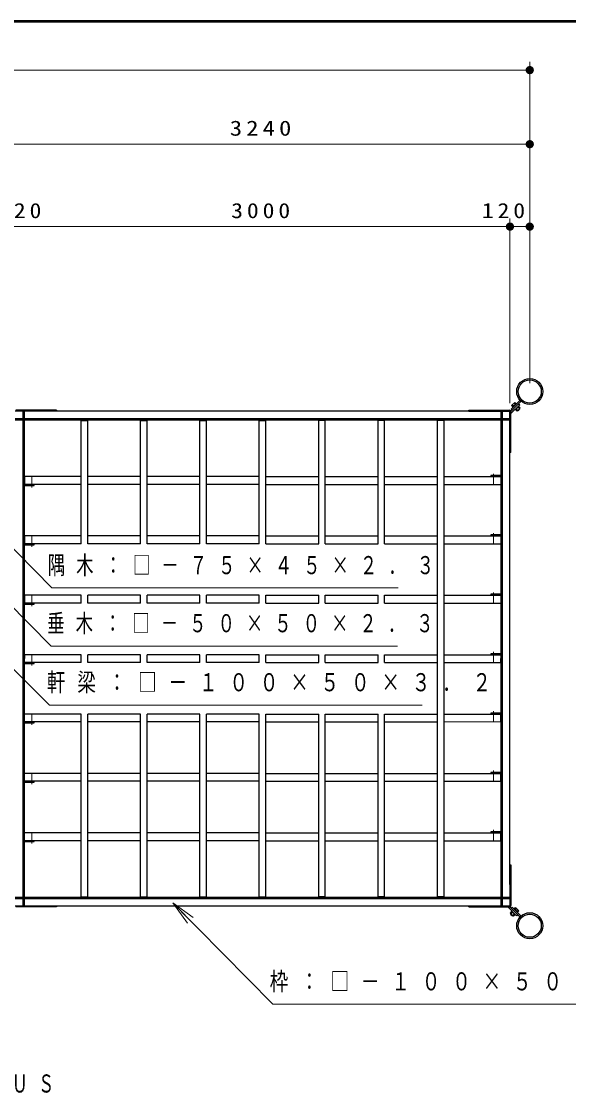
# Model space of a CAD drawing. Units: millimetres on the paper, scale 1:50. Extents: x -365 to 10, y -38 to 257.
# Drawn here: x -195.7 to -129.4, y 126.8 to 257 of the extents above; entities that cross this region are included whole.
import ezdxf

# ---------------------------------------------------------------- set-up
doc = ezdxf.new("R2010")
doc.units = ezdxf.units.MM
doc.linetypes.add('USER2', pattern=[6, 3, -1, 1, -1])
doc.layers.add('LY_1', color=7, linetype='Continuous', lineweight=25)
doc.layers.add('LY_2', color=7, linetype='Continuous', lineweight=13)
doc.styles.add('ＭＳ ゴシック', font='')
doc.styles.get('ＭＳ ゴシック').set_extended_font_data('MS Gothic')

# ---------------------------------------------------------------- blocks, each defined once
blk = doc.blocks.new('filled_dot')
at = {"color": 0, "linetype": 'Continuous', "lineweight": -2, "const_width": 1.25}
blk.add_lwpolyline([(-0.625, 0, 1), (0.625, 0, 1)], format="xyb", close=True, dxfattribs=at)

msp = doc.modelspace()

# ---------------------------------------------------------------- linework, layer by layer
at = {"layer": 'LY_1', "lineweight": 13}
for p, q in [((-134.091, 213.114), (-134.091, 252.099)), ((-328.491, 251.099), (-134.091, 251.099)), ((-198.891, 242.114), (-134.091, 242.114)), ((-134.091, 213.114), (-134.091, 243.114)), ((-136.491, 210.714), (-136.491, 233.114)), ((-198.891, 232.114), (-192.745, 232.114)), ((-196.491, 232.114), (-136.491, 232.114)), ((-140.011, 232.114), (-134.091, 232.114)), ((-177.367, 150.099), (-175.26, 147.964)), ((-177.367, 150.099), (-174.904, 148.315)), ((-175.616, 147.612), (-177.367, 150.099))]:
    msp.add_line(p, q, dxfattribs=at)
at = {"layer": 'LY_1'}
for p, q in [((-135.143, 210.934), (-136.371, 209.706)), ((-135.27, 211.062), (-136.342, 209.989)), ((-191.491, 209.714), (-196.491, 209.714)), ((-191.491, 209.834), (-196.431, 209.834)), ((-139.091, 209.714), (-193.891, 209.714)), ((-191.491, 209.834), (-191.491, 209.714)), ((-141.491, 209.714), (-141.491, 209.834)), ((-141.491, 209.834), (-136.551, 209.834)), ((-141.491, 209.714), (-136.491, 209.714)), ((-136.491, 204.714), (-136.491, 209.714)), ((-135.31, 210.513), (-136.371, 209.452)), ((-136.371, 204.714), (-136.371, 209.654)), ((-136.342, 209.989), (-136.215, 209.862)), ((-136.303, 210.402), (-135.907, 210.798)), ((-136.161, 210.261), (-136.303, 210.402)), ((-136.076, 210.346), (-136.218, 210.487)), ((-136.175, 210.247), (-135.751, 210.671)), ((-136.13, 210.201), (-136.175, 210.247)), ((-135.85, 210.572), (-135.992, 210.713)), ((-135.765, 210.657), (-135.907, 210.798)), ((-135.876, 209.947), (-135.83, 209.902)), ((-135.83, 209.902), (-135.406, 210.326)), ((-135.816, 209.916), (-135.632, 209.732)), ((-135.706, 210.626), (-135.751, 210.671)), ((-135.731, 210.001), (-135.511, 209.78)), ((-135.632, 209.732), (-135.236, 210.128)), ((-135.511, 209.78), (-135.284, 210.006)), ((-135.505, 210.227), (-135.284, 210.006)), ((-135.451, 210.371), (-135.406, 210.326)), ((-135.437, 210.64), (-135.31, 210.513)), ((-135.42, 210.312), (-135.236, 210.128)), ((-136.491, 152.314), (-136.491, 207.114)), ((-136.371, 204.714), (-136.491, 204.714)), ((-136.491, 154.714), (-136.371, 154.714)), ((-136.491, 154.714), (-136.491, 149.714)), ((-136.371, 154.714), (-136.371, 149.774)), ((-196.491, 149.714), (-139.091, 149.714)), ((-191.491, 149.714), (-191.491, 149.594)), ((-141.491, 149.594), (-141.491, 149.714)), ((-141.491, 149.714), (-136.491, 149.714)), ((-191.491, 149.594), (-196.431, 149.594)), ((-141.491, 149.594), (-136.551, 149.594)), ((-135.692, 148.533), (-136.753, 149.594)), ((-135.27, 148.365), (-136.498, 149.594)), ((-136.289, 149.039), (-136.472, 148.855)), ((-136.472, 148.855), (-136.076, 148.459)), ((-136.204, 148.954), (-136.424, 148.734)), ((-136.424, 148.734), (-136.198, 148.507)), ((-136.215, 149.565), (-136.342, 149.438)), ((-136.257, 149.098), (-136.303, 149.053)), ((-136.303, 149.053), (-135.878, 148.629)), ((-135.143, 148.493), (-136.215, 149.565)), ((-135.977, 148.728), (-136.198, 148.507)), ((-135.893, 148.643), (-136.076, 148.459)), ((-136.003, 149.353), (-135.958, 149.398)), ((-135.958, 149.398), (-135.533, 148.974)), ((-135.943, 149.384), (-135.802, 149.525)), ((-135.833, 148.674), (-135.878, 148.629)), ((-135.859, 149.299), (-135.717, 149.441)), ((-135.802, 149.525), (-135.406, 149.129)), ((-135.564, 148.66), (-135.692, 148.533)), ((-135.632, 149.073), (-135.491, 149.214)), ((-135.579, 148.929), (-135.533, 148.974)), ((-135.547, 148.988), (-135.406, 149.129))]:
    msp.add_line(p, q, dxfattribs=at)
at = {"layer": 'LY_1', "color": 140, "lineweight": 50}
for p, q in [((-195.491, 209.714), (-195.491, 149.714)), ((-137.491, 149.714), (-137.491, 209.714)), ((-136.491, 208.714), (-196.491, 208.714)), ((-196.491, 150.714), (-136.491, 150.714))]:
    msp.add_line(p, q, dxfattribs=at)
at = {"layer": 'LY_1', "color": 40}
for p, q in [((-188.491, 208.614), (-187.691, 208.614)), ((-188.491, 193.634), (-188.491, 208.614)), ((-187.691, 193.634), (-187.691, 208.614)), ((-181.291, 208.614), (-180.491, 208.614)), ((-181.291, 193.634), (-181.291, 208.614)), ((-180.491, 193.634), (-180.491, 208.614)), ((-174.091, 208.614), (-173.291, 208.614)), ((-174.091, 193.634), (-174.091, 208.614)), ((-173.291, 193.634), (-173.291, 208.614)), ((-166.891, 208.614), (-166.091, 208.614)), ((-166.891, 193.634), (-166.891, 208.614)), ((-166.091, 193.634), (-166.091, 208.614)), ((-158.891, 208.614), (-159.691, 208.614)), ((-159.691, 193.634), (-159.691, 208.614)), ((-158.891, 193.634), (-158.891, 208.614)), ((-151.691, 208.614), (-152.491, 208.614)), ((-152.491, 193.634), (-152.491, 208.614)), ((-151.691, 193.634), (-151.691, 208.614)), ((-144.491, 208.614), (-145.291, 208.614)), ((-145.291, 150.814), (-145.291, 208.614)), ((-144.491, 150.814), (-144.491, 208.614)), ((-195.391, 201.794), (-195.391, 200.834)), ((-188.491, 201.794), (-195.391, 201.794)), ((-181.291, 201.794), (-187.691, 201.794)), ((-174.091, 201.794), (-180.491, 201.794)), ((-166.891, 201.794), (-173.291, 201.794)), ((-166.091, 201.794), (-159.691, 201.794)), ((-158.891, 201.794), (-152.491, 201.794)), ((-151.691, 201.794), (-145.291, 201.794)), ((-144.491, 201.794), (-137.591, 201.794)), ((-138.791, 201.914), (-138.791, 201.794)), ((-137.491, 201.914), (-138.791, 201.914)), ((-137.591, 201.794), (-137.591, 200.834)), ((-195.491, 200.714), (-194.191, 200.714)), ((-188.491, 200.834), (-195.391, 200.834)), ((-194.191, 200.714), (-194.191, 200.834)), ((-181.291, 200.834), (-187.691, 200.834)), ((-174.091, 200.834), (-180.491, 200.834)), ((-166.891, 200.834), (-173.291, 200.834)), ((-166.091, 200.834), (-159.691, 200.834)), ((-158.891, 200.834), (-152.491, 200.834)), ((-151.691, 200.834), (-145.291, 200.834)), ((-144.491, 200.834), (-137.591, 200.834)), ((-195.391, 194.594), (-195.391, 193.634)), ((-188.491, 194.594), (-195.391, 194.594)), ((-181.291, 194.594), (-187.691, 194.594)), ((-174.091, 194.594), (-180.491, 194.594)), ((-166.891, 194.594), (-173.291, 194.594)), ((-166.091, 194.594), (-159.691, 194.594)), ((-158.891, 194.594), (-152.491, 194.594)), ((-151.691, 194.594), (-145.291, 194.594)), ((-144.491, 194.594), (-137.591, 194.594)), ((-138.791, 194.714), (-138.791, 194.594)), ((-137.491, 194.714), (-138.791, 194.714)), ((-137.591, 194.594), (-137.591, 193.634)), ((-195.491, 193.514), (-194.191, 193.514)), ((-188.491, 193.634), (-195.391, 193.634)), ((-194.191, 193.514), (-194.191, 193.634)), ((-181.291, 193.634), (-187.691, 193.634)), ((-174.091, 193.634), (-180.491, 193.634)), ((-166.891, 193.634), (-173.291, 193.634)), ((-166.091, 193.634), (-159.691, 193.634)), ((-158.891, 193.634), (-152.491, 193.634)), ((-151.691, 193.634), (-145.291, 193.634)), ((-144.491, 193.634), (-137.591, 193.634)), ((-138.791, 187.514), (-138.791, 187.394)), ((-137.491, 187.514), (-138.791, 187.514)), ((-195.491, 186.314), (-194.191, 186.314)), ((-195.391, 187.394), (-195.391, 186.434)), ((-188.491, 187.394), (-195.391, 187.394)), ((-188.491, 186.434), (-195.391, 186.434)), ((-194.191, 186.314), (-194.191, 186.434)), ((-188.491, 186.434), (-188.491, 187.394)), ((-181.291, 187.394), (-187.691, 187.394)), ((-187.691, 186.434), (-187.691, 187.394)), ((-181.291, 186.434), (-187.691, 186.434)), ((-181.291, 186.434), (-181.291, 187.394)), ((-174.091, 187.394), (-180.491, 187.394)), ((-180.491, 186.434), (-180.491, 187.394)), ((-174.091, 186.434), (-180.491, 186.434)), ((-174.091, 186.434), (-174.091, 187.394)), ((-166.891, 187.394), (-173.291, 187.394)), ((-173.291, 186.434), (-173.291, 187.394)), ((-166.891, 186.434), (-173.291, 186.434)), ((-166.891, 186.434), (-166.891, 187.394)), ((-166.091, 187.394), (-159.691, 187.394)), ((-166.091, 186.434), (-166.091, 187.394)), ((-166.091, 186.434), (-159.691, 186.434)), ((-159.691, 186.434), (-159.691, 187.394)), ((-158.891, 187.394), (-152.491, 187.394)), ((-158.891, 186.434), (-158.891, 187.394)), ((-158.891, 186.434), (-152.491, 186.434)), ((-152.491, 186.434), (-152.491, 187.394)), ((-151.691, 187.394), (-145.291, 187.394)), ((-151.691, 186.434), (-151.691, 187.394)), ((-151.691, 186.434), (-145.291, 186.434)), ((-144.491, 187.394), (-137.591, 187.394)), ((-144.491, 186.434), (-137.591, 186.434)), ((-137.591, 187.394), (-137.591, 186.434)), ((-195.391, 180.194), (-195.391, 179.714)), ((-188.491, 180.194), (-195.391, 180.194)), ((-195.391, 179.234), (-195.391, 179.714)), ((-188.491, 179.234), (-188.491, 180.194)), ((-181.291, 180.194), (-187.691, 180.194)), ((-187.691, 179.234), (-187.691, 180.194)), ((-181.291, 179.234), (-181.291, 180.194)), ((-174.091, 180.194), (-180.491, 180.194)), ((-180.491, 179.234), (-180.491, 180.194)), ((-174.091, 179.234), (-174.091, 180.194)), ((-166.891, 180.194), (-173.291, 180.194)), ((-173.291, 179.234), (-173.291, 180.194)), ((-166.891, 179.234), (-166.891, 180.194)), ((-166.091, 180.194), (-159.691, 180.194)), ((-166.091, 179.234), (-166.091, 180.194)), ((-159.691, 179.234), (-159.691, 180.194)), ((-158.891, 180.194), (-152.491, 180.194)), ((-158.891, 179.234), (-158.891, 180.194)), ((-152.491, 179.234), (-152.491, 180.194)), ((-151.691, 180.194), (-145.291, 180.194)), ((-151.691, 179.234), (-151.691, 180.194)), ((-144.491, 180.194), (-137.591, 180.194)), ((-138.791, 180.314), (-138.791, 180.194)), ((-137.491, 180.314), (-138.791, 180.314)), ((-137.591, 180.194), (-137.591, 179.714)), ((-137.591, 179.234), (-137.591, 179.714)), ((-195.491, 179.114), (-194.191, 179.114)), ((-188.491, 179.234), (-195.391, 179.234)), ((-194.191, 179.114), (-194.191, 179.234)), ((-181.291, 179.234), (-187.691, 179.234)), ((-174.091, 179.234), (-180.491, 179.234)), ((-166.891, 179.234), (-173.291, 179.234)), ((-166.091, 179.234), (-159.691, 179.234)), ((-158.891, 179.234), (-152.491, 179.234)), ((-151.691, 179.234), (-145.291, 179.234)), ((-144.491, 179.234), (-137.591, 179.234)), ((-138.791, 173.114), (-138.791, 172.994)), ((-137.491, 173.114), (-138.791, 173.114)), ((-195.491, 171.914), (-194.191, 171.914)), ((-195.391, 172.034), (-195.391, 172.994)), ((-188.491, 172.994), (-195.391, 172.994)), ((-188.491, 172.034), (-195.391, 172.034)), ((-194.191, 171.914), (-194.191, 172.034)), ((-188.491, 150.814), (-188.491, 172.994)), ((-181.291, 172.994), (-187.691, 172.994)), ((-187.691, 150.814), (-187.691, 172.994)), ((-181.291, 172.034), (-187.691, 172.034)), ((-181.291, 150.814), (-181.291, 172.994)), ((-174.091, 172.994), (-180.491, 172.994)), ((-180.491, 150.814), (-180.491, 172.994)), ((-174.091, 172.034), (-180.491, 172.034)), ((-174.091, 150.814), (-174.091, 172.994)), ((-166.891, 172.994), (-173.291, 172.994)), ((-173.291, 150.814), (-173.291, 172.994)), ((-166.891, 172.034), (-173.291, 172.034)), ((-166.891, 150.814), (-166.891, 172.994)), ((-166.091, 150.814), (-166.091, 172.994)), ((-166.091, 172.994), (-159.691, 172.994)), ((-166.091, 172.034), (-159.691, 172.034)), ((-159.691, 150.814), (-159.691, 172.994)), ((-158.891, 172.994), (-152.491, 172.994)), ((-158.891, 150.814), (-158.891, 172.994)), ((-158.891, 172.034), (-152.491, 172.034)), ((-152.491, 150.814), (-152.491, 172.994)), ((-151.691, 172.994), (-145.291, 172.994)), ((-151.691, 150.814), (-151.691, 172.994)), ((-151.691, 172.034), (-145.291, 172.034)), ((-144.491, 172.994), (-137.591, 172.994)), ((-144.491, 172.034), (-137.591, 172.074)), ((-137.591, 172.074), (-137.591, 172.994)), ((-195.391, 164.834), (-195.391, 165.794)), ((-188.491, 165.794), (-195.391, 165.794)), ((-181.291, 165.794), (-187.691, 165.794)), ((-174.091, 165.794), (-180.491, 165.794)), ((-166.891, 165.794), (-173.291, 165.794)), ((-166.091, 165.794), (-159.691, 165.794)), ((-158.891, 165.794), (-152.491, 165.794)), ((-151.691, 165.794), (-145.291, 165.794)), ((-144.491, 165.794), (-137.591, 165.794)), ((-138.791, 165.914), (-138.791, 165.794)), ((-137.491, 165.914), (-138.791, 165.914)), ((-137.591, 164.834), (-137.591, 165.794)), ((-195.491, 164.714), (-194.191, 164.714)), ((-188.491, 164.834), (-195.391, 164.834)), ((-194.191, 164.714), (-194.191, 164.834)), ((-181.291, 164.834), (-187.691, 164.834)), ((-174.091, 164.834), (-180.491, 164.834)), ((-166.891, 164.834), (-173.291, 164.834)), ((-166.091, 164.834), (-159.691, 164.834)), ((-158.891, 164.834), (-152.491, 164.834)), ((-151.691, 164.834), (-145.291, 164.834)), ((-144.491, 164.834), (-137.591, 164.834)), ((-195.491, 157.514), (-194.191, 157.514)), ((-195.391, 157.634), (-195.391, 158.594)), ((-188.491, 158.594), (-195.391, 158.594)), ((-188.491, 157.634), (-195.391, 157.634)), ((-194.191, 157.514), (-194.191, 157.634)), ((-181.291, 158.594), (-187.691, 158.594)), ((-181.291, 157.634), (-187.691, 157.634)), ((-174.091, 158.594), (-180.491, 158.594)), ((-174.091, 157.634), (-180.491, 157.634)), ((-166.891, 158.594), (-173.291, 158.594)), ((-166.891, 157.634), (-173.291, 157.634)), ((-166.091, 158.594), (-159.691, 158.594)), ((-166.091, 157.634), (-159.691, 157.634)), ((-158.891, 158.594), (-152.491, 158.594)), ((-158.891, 157.634), (-152.491, 157.634)), ((-151.691, 158.594), (-145.291, 158.594)), ((-151.691, 157.634), (-145.291, 157.634)), ((-144.491, 158.594), (-137.591, 158.594)), ((-144.491, 157.634), (-137.591, 157.634)), ((-138.791, 158.714), (-138.791, 158.594)), ((-137.491, 158.714), (-138.791, 158.714)), ((-137.591, 157.634), (-137.591, 158.594)), ((-188.491, 150.814), (-187.691, 150.814)), ((-181.291, 150.814), (-180.491, 150.814)), ((-174.091, 150.814), (-173.291, 150.814)), ((-166.891, 150.814), (-166.091, 150.814)), ((-158.891, 150.814), (-159.691, 150.814)), ((-151.691, 150.814), (-152.491, 150.814)), ((-144.491, 150.814), (-145.291, 150.814))]:
    msp.add_line(p, q, dxfattribs=at)
at = {"layer": 'LY_1', "color": 40, "linetype": 'USER2', "lineweight": 13}
for p, q in [((-194.491, 201.794), (-194.491, 200.487)), ((-138.491, 200.834), (-138.491, 202.14)), ((-194.491, 194.594), (-194.491, 193.287)), ((-138.491, 193.634), (-138.491, 194.94)), ((-138.491, 186.434), (-138.491, 187.74)), ((-194.491, 187.394), (-194.491, 186.087)), ((-194.491, 180.194), (-194.491, 178.887)), ((-138.491, 179.234), (-138.491, 180.54)), ((-138.491, 172.034), (-138.491, 173.34)), ((-194.491, 172.994), (-194.491, 171.687)), ((-194.491, 165.794), (-194.491, 164.487)), ((-138.491, 164.834), (-138.491, 166.14)), ((-138.491, 157.634), (-138.491, 158.94)), ((-194.491, 158.594), (-194.491, 157.287))]:
    msp.add_line(p, q, dxfattribs=at)
at = {"layer": 'LY_1', "lineweight": 13}
for points in [[(-206.866, 203.324), (-192.065, 188.285), (-150.065, 188.285)], [(-208.155, 197.441), (-192.119, 181.243), (-150.119, 181.243)], [(-201.467, 183.223), (-192.339, 174.083), (-147.144, 174.083)], [(-177.367, 150.099), (-165.233, 137.803), (-123.114, 137.803)]]:
    msp.add_lwpolyline(points, dxfattribs=at)
at = {"layer": 'LY_1'}
for centre, radius in [((-134.091, 212.114), 1.58), ((-134.091, 212.114), 1.398), ((-134.091, 147.314), 1.58), ((-134.091, 147.314), 1.398)]:
    msp.add_circle(centre, radius, dxfattribs=at)
for centre, start, end in [((-136.551, 209.654), 0, 90), ((-136.551, 149.774), 270, 0)]:
    msp.add_arc(centre, 0.18, start, end, dxfattribs=at)
at = {"layer": 'LY_2', "lineweight": 50}
msp.add_line((0, 257), (-365, 257), dxfattribs=at)

# ---------------------------------------------------------------- block references
at = {"layer": 'LY_1', "lineweight": 13, "xscale": 0.4, "yscale": 0.4, "rotation": 180}
for p in [(-134.091, 251.099), (-134.091, 242.114), (-136.491, 232.114), (-134.091, 232.114)]:
    msp.add_blockref('filled_dot', p, dxfattribs=at)
at = {"layer": 'LY_1', "lineweight": 13, "xscale": 0.4, "yscale": 0.4}
msp.add_blockref('filled_dot', (-136.491, 232.114), dxfattribs=at)

# ---------------------------------------------------------------- texts
at = {"layer": 'LY_1', "style": 'ＭＳ ゴシック'}
for s, insert, char_height, attachment_point in [('\\T1.33;\\W1.2;3240', (-166.491, 243.114), 1.833, 8), ('\\T1.33;\\W1.15;120', (-195.714, 233.114), 1.833, 8), ('\\T1.33;\\W1.15;3000', (-166.491, 233.114), 1.833, 8), ('\\T1.33;\\W1.15;120', (-137.042, 233.114), 1.833, 8), ('\\T1.64;\\W0.7;隅木：□－７５×４５×２．３', (-192.547, 190.935), 2.199, 4), ('\\T1.64;\\W0.7;垂木：□－５０×５０×２．３', (-192.612, 183.893), 2.199, 4), ('\\T1.64;\\W0.75;軒梁：□－１００×５０×３．２', (-192.655, 176.733), 2.199, 4), ('\\T1.64;\\W0.75;枠：□－１００×５０×３．２', (-165.632, 140.453), 2.199, 4), ('\\T1.64;\\W0.65;棟包：ＳＵＳ', (-209.707, 128.061), 2.199, 4)]:
    msp.add_mtext(s, dxfattribs=dict(at, insert=insert, char_height=char_height, attachment_point=attachment_point))

doc.saveas('drawing.dxf')
